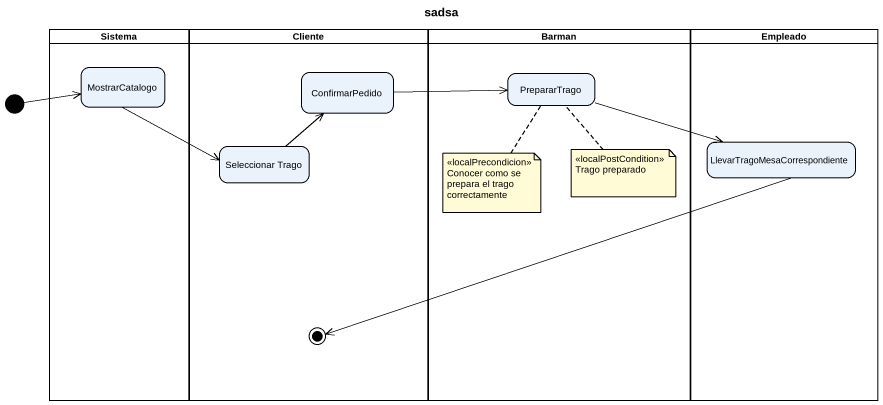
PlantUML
@startuml
title sadsa
hide empty description
state Sistema <<partition>> {
  state MostrarCatalogo
}
state Cliente <<partition>> {
  state ConfirmarPedido
  state "Seleccionar Trago" as Seleccionar_Trago
  state final1 <<end>>
}
state Barman <<partition>> {
  state PrepararTrago
}
state Empleado <<partition>> {
  state "LlevarTragoMesaCorrespondiente" as LlevarTragoMesaCorrespondien
}
state initial1 <<start>>
MostrarCatalogo -right-> Seleccionar_Trago
ConfirmarPedido -right-> PrepararTrago
PrepararTrago -right-> LlevarTragoMesaCorrespondien
initial1 -right-> MostrarCatalogo
Seleccionar_Trago -up-> ConfirmarPedido
LlevarTragoMesaCorrespondien -left-> final1
note bottom of PrepararTrago : <<localPrecondicion>> Conocer como se prepara el trago correctamente
note bottom of PrepararTrago : <<localPostCondition>> Trago preparado
@enduml
